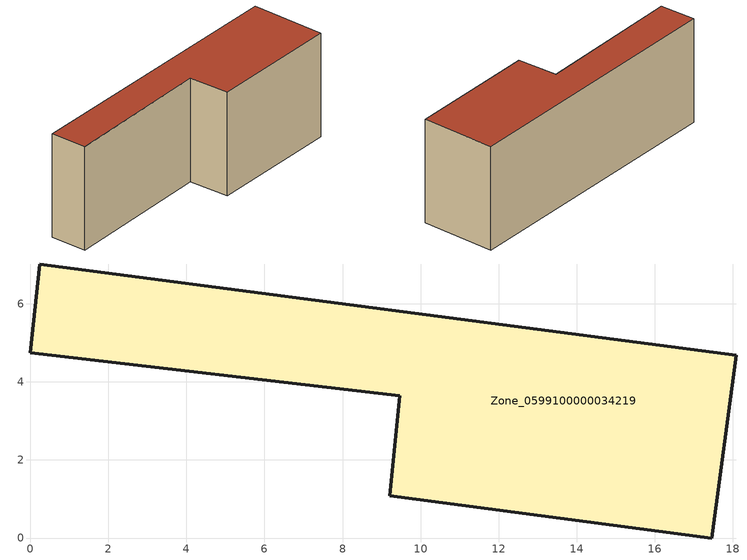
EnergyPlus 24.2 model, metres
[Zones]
Zone_0599100000034219
 floor ground (C_G): 0.24,7.02 18.09,4.68 17.47,0 9.21,1.08 9.47,3.65 0,4.75 z0
 wall outside (C_F): 18.09,4.68 0.24,7.02 0,4.75 9.47,3.65 9.21,1.08 17.47,0 18.09,4.68 z0:6.69
 roof outside (C_R): 17.47,0 18.09,4.68 0.24,7.02 0,4.75 9.47,3.65 9.21,1.08 z6.69
[BUILDING]
Pand.0599100000034219: North Axis=0; Terrain=City; Loads Convergence Tolerance Value=0.04; Temperature Convergence Tolerance Value=0.4; Solar Distribution=FullExterior; Maximum Number of Warmup Days=25; Minimum Number of Warmup Days=1
[Site:Location]
Rotterdam.The.Hague.AP_ZH_NLD Design_Conditions: Latitude=51.96; Longitude=4.45; Time Zone=1; Elevation=-4.5
[SITE:GROUNDTEMPERATURE:BUILDINGSURFACE]
18, 18, 18, 18, 18, 18, 18, 18, 18, 18, 18, 18
[MATERIAL] Thermal Absorptance=0.9; Solar Absorptance=0.7; Visible Absorptance=0.7
Name | Roughness | Thickness | Conductivity | Density | Specific Heat
G.TI.1946 | MediumSmooth | 0.15 | 1 | 540 | 1210
F.TI.1946 | Rough | 0.3 | 0.857143 | 1920 | 840
R.TI.1946 | MediumRough | 0.2 | 0.1 | 1500 | 1000
[CONSTRUCTION]
C_G: G.TI.1946
C_F: F.TI.1946
C_R: R.TI.1946
[ZONE]
Zone_0599100000034219: Type=1; Multiplier=1; Ceiling Height=Autocalculate; Volume=Autocalculate; Floor Area=autocalculate; Part of Total Floor Area=Yes
[ZONEINFILTRATION:DESIGNFLOWRATE]
Infil_Zone_0599100000034219: Zone or ZoneList or Space or SpaceList=Zone_0599100000034219; Schedule=AlwaysOn; Design Flow Rate Calculation Method=Flow/Area; Flow Rate per Floor Area=0.003; Constant Term Coefficient=1; Temperature Term Coefficient=0; Velocity Term Coefficient=0; Velocity Squared Term Coefficient=0
[HVACTEMPLATE:ZONE:IDEALLOADSAIRSYSTEM]
Zone_0599100000034219: Maximum Heating Supply Air Temperature=50; Minimum Cooling Supply Air Temperature=13; Maximum Heating Supply Air Humidity Ratio=0.0156; Minimum Cooling Supply Air Humidity Ratio=0.0077; Heating Limit=NoLimit; Cooling Limit=NoLimit; Dehumidification Control Type=ConstantSensibleHeatRatio; Cooling Sensible Heat Ratio=0.7; Dehumidification Setpoint=60; Humidification Control Type=None; Humidification Setpoint=30; Outdoor Air Method=None; Outdoor Air Flow Rate per Person=0.00944; Outdoor Air Flow Rate per Zone Floor Area=0; Outdoor Air Flow Rate per Zone=0; Demand Controlled Ventilation Type=None; Outdoor Air Economizer Type=NoEconomizer; Heat Recovery Type=None; Sensible Heat Recovery Effectiveness=0.7; Latent Heat Recovery Effectiveness=0.65
[ZONECONTROL:THERMOSTAT]
ThermostatControl_Zone_0599100000034219: Zone or ZoneList=Zone_0599100000034219; Control Type Schedule=DualSetpointControlType; Control 1=Thermostat_Zone_0599100000034219; Temperature Difference Between Cutout And Setpoint=0
[THERMOSTATSETPOINT:DUALSETPOINT]
Thermostat_Zone_0599100000034219: Heating Setpoint Temperature Schedule=HeatingSetpoint_Zone_0599100000034219; Cooling Setpoint Temperature Schedule=CoolingSetpoint_Zone_0599100000034219
[SCHEDULE:COMPACT]
HeatingSetpoint_Zone_0599100000034219: Through: 12/31, For: AllDays, Until: 24:00, 21
CoolingSetpoint_Zone_0599100000034219: Through: 12/31, For: AllDays, Until: 24:00, 24
DualSetpointControlType: Through: 12/31, For: AllDays, Until: 24:00, 4
AlwaysOn: Through: 12/31, For: AllDays, Until: 24:00, 1
